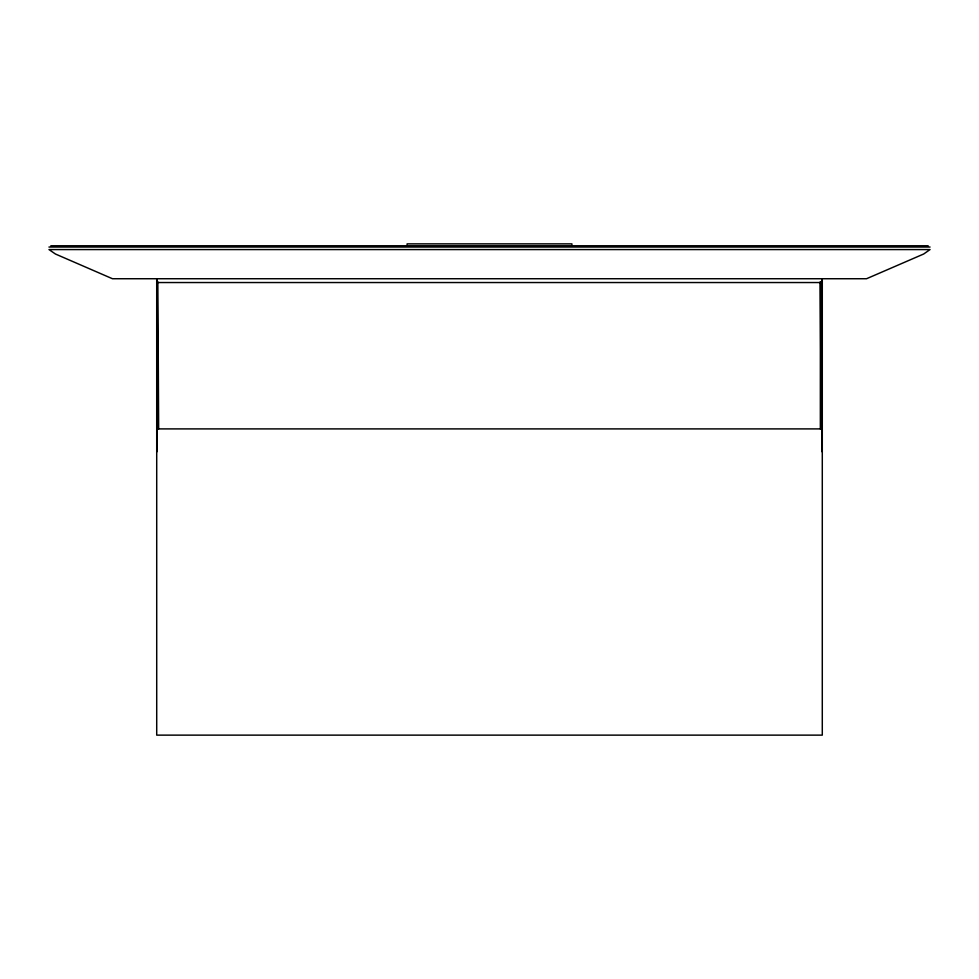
<?xml version="1.0" encoding="UTF-8"?>
<svg xmlns="http://www.w3.org/2000/svg" width="979" height="979" viewBox="0 0 979 979"><rect width="100%" height="100%" fill="white"/><g stroke="black" fill="none" stroke-linecap="round" stroke-linejoin="round"><path stroke-width="1.47" d="M156.836 428.9L157.13 310.588M157.13 315.177L156.836 451.845L156.836 278.734L157.203 428.9L157.203 281.768L157.815 428.9L821.185 428.9L821.185 281.768L821.405 334.855M821.87 415.402L822.164 278.734L822.164 451.845L821.87 315.177M50.847 245.766L928.153 245.766M48.95 247.038L930.05 247.038M156.444 278.734L112.463 278.734L55.436 254.014L48.987 249.572L930.05 249.572L923.674 254.014L866.537 278.734L822.556 278.734M156.713 282.539L822.287 282.539M821.185 428.9L820.353 281.768L820.341 428.9M157.839 281.768L158.659 428.9M821.577 377.331L821.797 428.9L821.797 281.768L822.164 428.9M571.907 245.766L571.907 243.869L407.093 243.869L407.093 245.766M822.287 278.734L156.713 278.734L156.713 735.131L822.287 735.131L822.287 278.734"/></g></svg>
